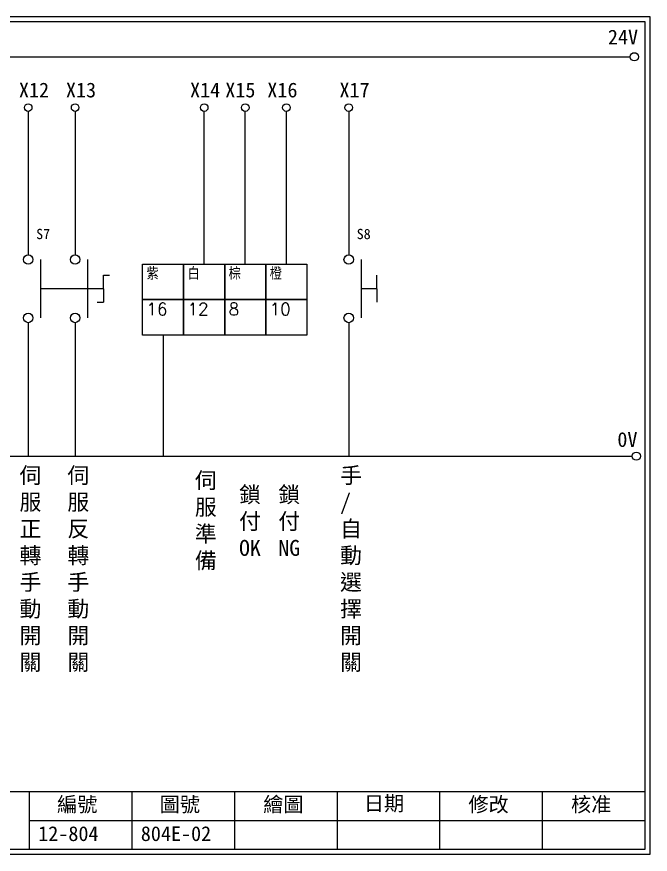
# Model space of a CAD drawing. Extents: x 325 to 612, y 3 to 207.
# Drawn here: x 457.9 to 612.3, y 3 to 207 of the extents above; entities that cross this region are included whole.
import ezdxf

# ---------------------------------------------------------------- set-up
doc = ezdxf.new("R2010")
doc.units = 0
doc.layers.get('0').update_dxf_attribs({"linetype": 'CONTINUOUS'})
doc.layers.add('圖框層', color=7, linetype='CONTINUOUS')
doc.layers.add('標尺寸層', color=3, linetype='CONTINUOUS')
doc.styles.add('CNS', font='romanc.shx', dxfattribs={"bigfont": 'chineset.shx'})
doc.styles.add('STSL', font='KAIU.TTF')

msp = doc.modelspace()

# ---------------------------------------------------------------- linework, layer by layer
for p, q in [((503.63, 146.73), (503.63, 183.91)), ((513.64, 146.73), (513.64, 183.91)), ((523.65, 146.73), (523.65, 183.91)), ((479.05, 140.73), (479.05, 144.04)), ((545.72, 140.73), (545.72, 144.04)), ((479.05, 140.73), (479.05, 137.42)), ((545.72, 140.73), (545.72, 137.42)), ((493.62, 129.4), (493.62, 99.96))]:
    msp.add_line(p, q)
for points in [[(488.61, 146.73), (498.62, 146.73), (498.62, 138.07), (488.61, 138.07)], [(498.62, 146.73), (508.63, 146.73), (508.63, 138.07), (498.62, 138.07)], [(508.63, 146.73), (518.64, 146.73), (518.64, 138.07), (508.63, 138.07)], [(518.64, 146.73), (528.65, 146.73), (528.65, 138.07), (518.64, 138.07)], [(488.61, 138.07), (498.62, 138.07), (498.62, 129.4), (488.61, 129.4)], [(498.62, 138.07), (508.63, 138.07), (508.63, 129.4), (498.62, 129.4)], [(508.63, 138.07), (518.64, 138.07), (518.64, 129.4), (508.63, 129.4)], [(518.64, 138.07), (528.65, 138.07), (528.65, 129.4), (518.64, 129.4)]]:
    msp.add_lwpolyline(points, close=True)
for centre in [(608.44, 197.22), (608.92, 99.96)]:
    msp.add_circle(centre, 1)
at = {"layer": '圖框層', "color": 7}
for p, q in [((612.32, 206.97), (325.32, 206.97)), ((612.32, 3), (612.32, 206.97)), ((611.07, 205.72), (326.57, 205.72)), ((611.07, 4.25), (611.07, 205.72)), ((326.57, 18.25), (611.07, 18.25)), ((461.07, 4.25), (461.07, 18.25)), ((486.07, 4.25), (486.07, 18.25)), ((511.07, 4.25), (511.07, 18.25)), ((536.07, 4.25), (536.07, 18.25)), ((561.07, 4.25), (561.07, 18.25)), ((586.07, 4.25), (586.07, 18.25)), ((461.07, 11.25), (611.07, 11.25)), ((326.57, 4.25), (611.07, 4.25)), ((325.32, 3), (612.32, 3))]:
    msp.add_line(p, q, dxfattribs=at)
at = {"layer": '標尺寸層', "color": 7}
for p, q in [((329.84, 197.22), (607.44, 197.22)), ((460.74, 183.91), (460.74, 148.99)), ((472.18, 183.91), (472.18, 148.99)), ((538.84, 183.91), (538.84, 148.99)), ((463.74, 147.84), (463.74, 133.61)), ((475.19, 147.84), (475.19, 133.61)), ((541.85, 147.84), (541.85, 133.61)), ((475.19, 140.73), (463.74, 140.73)), ((479.05, 140.73), (475.19, 140.73)), ((545.72, 140.73), (541.85, 140.73)), ((460.74, 132.46), (460.74, 99.96)), ((472.18, 132.46), (472.18, 99.96)), ((538.84, 132.46), (538.84, 99.96)), ((330.05, 99.96), (607.92, 99.96))]:
    msp.add_line(p, q, dxfattribs=at)
at = {"layer": '標尺寸層'}
for p, q in [((479.05, 144.04), (480.54, 144.04)), ((477.57, 137.42), (479.05, 137.42))]:
    msp.add_line(p, q, dxfattribs=at)
at = {"layer": '標尺寸層', "color": 7}
for centre, radius in [((460.74, 184.83), 0.92), ((472.18, 184.83), 0.92), ((503.63, 184.83), 0.92), ((513.64, 184.83), 0.92), ((523.65, 184.83), 0.92), ((538.84, 184.83), 0.92), ((460.74, 147.84), 1.15), ((472.18, 147.84), 1.15), ((538.84, 147.84), 1.15), ((460.74, 133.61), 1.15), ((472.18, 133.61), 1.15), ((538.84, 133.61), 1.15)]:
    msp.add_circle(centre, radius, dxfattribs=at)

# ---------------------------------------------------------------- texts
at = {"char_height": 3, "width": 8.2913, "attachment_point": 1}
for s, insert in [('{\\Fromanc,chineset|c136;紫}', (489.55, 145.93)), ('{\\Fromanc,chineset|c136;白}', (499.56, 145.93)), ('{\\Fromanc,chineset|c136;棕}', (509.57, 145.93)), ('{\\Fromanc,chineset|c136;橙}', (519.58, 145.93)), ('{\\Fromanc,chineset|c136;16}', (489.55, 137.27)), ('{\\Fromanc,chineset|c136;12}', (499.56, 137.27)), ('{\\Fromanc,chineset|c136;8}', (509.57, 137.27)), ('{\\Fromanc,chineset|c136;10}', (519.58, 137.27))]:
    msp.add_mtext(s, dxfattribs=dict(at, insert=insert))
at = {"layer": '圖框層', "color": 4, "style": 'STSL'}
for s, height, p in [('24V', 3.6, (602, 200.22)), ('X12', 3.6, (458.48, 187.33)), ('X13', 3.6, (469.93, 187.33)), ('X14', 3.6, (500.18, 187.33)), ('X15', 3.6, (508.76, 187.33)), ('X16', 3.6, (519.01, 187.33)), ('X17', 3.6, (536.59, 187.33)), ('S7', 2.5, (462.68, 152.81)), ('S8', 2.5, (540.79, 152.81)), ('0V', 3.6, (604.3, 102.2)), ('編號', 3.6, (467.78, 13.34)), ('圖號', 3.6, (492.78, 13.34)), ('繪圖', 3.6, (518.01, 13.34)), ('日期', 3.6, (542.54, 13.59)), ('修改', 3.6, (568.01, 13.34)), ('核准', 3.6, (593.01, 13.34)), ('12-804', 3.6, (463.18, 6.22)), ('804E-02', 3.6, (488.18, 6.22))]:
    msp.add_text(s, height=height, dxfattribs=at).set_placement(p)
at = {"layer": '標尺寸層', "color": 7, "char_height": 3.9, "style": 'CNS'}
for s, insert, width, attachment_point in [('{\\fDFKai-SB|b0|i0|c136|p65;伺服正轉手動開關}', (458.63, 97.23), 4.9608, 1), ('{\\fDFKai-SB|b0|i0|c136|p65;伺服反轉手動開關}', (470.29, 97.23), 4.9608, 1), ('{\\fDFKai-SB|b0|i0|c136|p65;伺服準備}', (504.02, 84.08), 8.6627, 5), ('{\\fDFKai-SB|b0|i0|c136|p65;手\\P/\\P自動選擇開關}', (536.74, 97.23), 4.9608, 1), ('{\\fDFKai-SB|b0|i0|c136|p65;鎖付OK}', (514.78, 84.08), 8.6627, 5), ('{\\fDFKai-SB|b0|i0|c136|p65;鎖付NG}', (524.35, 84.08), 8.6627, 5)]:
    msp.add_mtext(s, dxfattribs=dict(at, insert=insert, width=width, attachment_point=attachment_point))

doc.saveas('drawing.dxf')
